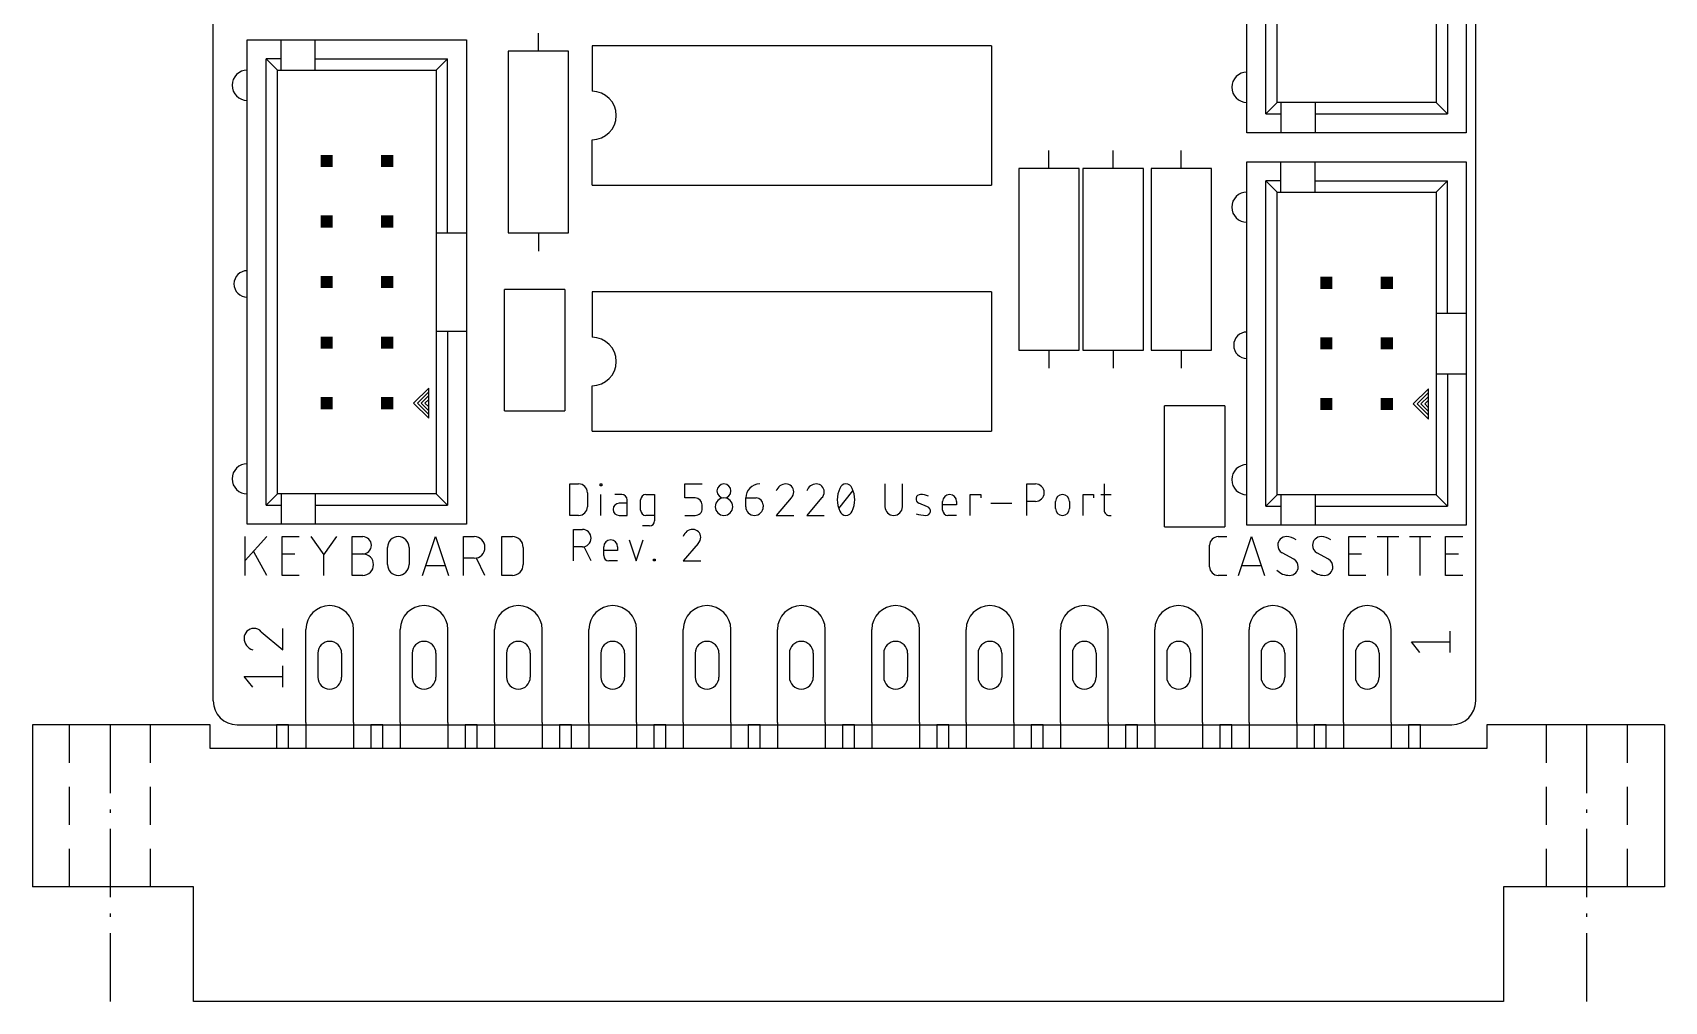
# Model space of a CAD drawing. Extents: x -7.6 to 60.9, y -11.6 to 66.7.
# Drawn here: x -7.6 to 60.9, y -11.6 to 29 of the extents above; entities that cross this region are included whole.
import ezdxf

# ---------------------------------------------------------------- set-up
doc = ezdxf.new("R2010")
doc.units = 0
for name, color, linetype in [('20', 30, 'CONTINUOUS'), ('21', 253, 'CONTINUOUS'), ('51', 253, 'CONTINUOUS')]:
    doc.layers.add(name, color=color, linetype=linetype)

# ---------------------------------------------------------------- blocks, each defined once
blk = doc.blocks.new('RECT')
blk.add_solid([(-0.5, -0.5), (0.5, -0.5), (-0.5, 0.5), (0.5, 0.5)])

msp = doc.modelspace()

# ---------------------------------------------------------------- linework, layer by layer
at = {"layer": '20'}
for p, q in [((0, 1), (0, 54)), ((53, 1), (53, 54)), ((1, 0), (52, 0))]:
    msp.add_line(p, q, dxfattribs=at)
for centre, start, end in [((1, 1), 180, 270), ((52, 1), 270, 0)]:
    msp.add_arc(centre, 1, start, end, dxfattribs=at)
at = {"layer": '21'}
for p, q in [((43.3962, 24.84), (43.3962, 45.16)), ((44.19, 25.6337), (44.19, 44.3663)), ((44.6662, 26.11), (44.6662, 43.89)), ((51.3338, 32.9362), (51.3338, 26.11)), ((51.81, 32.9362), (51.81, 25.6337)), ((52.6038, 32.9362), (52.6038, 24.84)), ((13.6525, 28.2575), (13.6525, 29.0195)), ((1.4287, 8.4138), (1.4287, 28.7338)), ((1.4287, 28.7338), (2.8575, 28.7338)), ((2.8575, 28.7338), (4.2862, 28.7338)), ((2.8575, 27.9401), (2.8575, 28.7338)), ((4.2862, 28.7338), (10.6363, 28.7338)), ((4.2862, 27.9401), (4.2862, 28.7338)), ((10.6363, 28.7338), (10.6363, 20.6376)), ((12.3825, 28.2575), (12.3825, 20.6375)), ((14.9225, 28.2575), (12.3825, 28.2575)), ((14.9225, 20.6375), (14.9225, 28.2575)), ((32.6707, 28.4798), (15.9068, 28.4798)), ((15.9068, 28.4798), (15.9068, 26.5748)), ((32.6707, 28.4798), (32.6707, 22.6378)), ((2.2225, 9.2074), (2.2225, 27.9401)), ((2.8575, 27.9401), (2.2225, 27.9401)), ((2.6987, 27.4638), (2.2225, 27.9401)), ((2.6987, 9.6837), (2.6987, 27.4638)), ((2.6987, 27.4638), (2.8575, 27.4638)), ((2.8575, 27.4638), (2.8575, 27.9401)), ((2.8575, 27.4638), (4.2862, 27.4638)), ((4.2862, 27.4638), (4.2862, 27.9401)), ((4.2862, 27.9401), (9.8425, 27.9401)), ((4.2862, 27.4638), (9.3663, 27.4638)), ((9.3663, 27.4638), (9.8425, 27.9401)), ((9.3663, 27.4638), (9.3663, 20.6376)), ((9.8425, 20.6376), (9.8425, 27.9401)), ((44.19, 25.6337), (44.6662, 26.11)), ((44.825, 26.11), (44.6662, 26.11)), ((46.2537, 26.11), (44.825, 26.11)), ((44.825, 26.11), (44.825, 25.6337)), ((51.3338, 26.11), (46.2537, 26.11)), ((46.2537, 26.11), (46.2537, 25.6337)), ((51.81, 25.6337), (51.3338, 26.11)), ((44.19, 25.6337), (44.825, 25.6337)), ((44.825, 25.6337), (44.825, 24.84)), ((46.2537, 25.6337), (46.2537, 24.84)), ((46.2537, 25.6337), (51.81, 25.6337)), ((44.825, 24.84), (43.3962, 24.84)), ((46.2537, 24.84), (44.825, 24.84)), ((52.6038, 24.84), (46.2537, 24.84)), ((15.9068, 22.6378), (15.9068, 24.5428)), ((35.0838, 23.3362), (35.0838, 24.0983)), ((37.7825, 23.3362), (37.7825, 24.0983)), ((40.64, 23.3362), (40.64, 24.0983)), ((33.8137, 23.3362), (33.8137, 15.7163)), ((36.3538, 23.3362), (33.8137, 23.3362)), ((36.3538, 15.7163), (36.3538, 23.3362)), ((36.5125, 23.3362), (36.5125, 15.7163)), ((39.0525, 23.3362), (36.5125, 23.3362)), ((39.0525, 15.7163), (39.0525, 23.3362)), ((39.37, 23.3362), (39.37, 15.7163)), ((41.91, 23.3362), (39.37, 23.3362)), ((41.91, 15.7163), (41.91, 23.3362)), ((43.3962, 8.38), (43.3962, 23.62)), ((43.3962, 23.62), (44.825, 23.62)), ((44.825, 23.62), (46.2537, 23.62)), ((44.825, 22.8263), (44.825, 23.62)), ((46.2537, 23.62), (52.6038, 23.62)), ((46.2537, 22.8263), (46.2537, 23.62)), ((52.6038, 23.62), (52.6038, 17.27)), ((15.9068, 22.6378), (32.6707, 22.6378)), ((44.19, 9.1737), (44.19, 22.8263)), ((44.825, 22.8263), (44.19, 22.8263)), ((44.6662, 22.35), (44.19, 22.8263)), ((44.825, 22.35), (44.825, 22.8263)), ((46.2537, 22.35), (46.2537, 22.8263)), ((46.2537, 22.8263), (51.81, 22.8263)), ((51.3338, 22.35), (51.81, 22.8263)), ((51.81, 17.27), (51.81, 22.8263)), ((44.6662, 9.65), (44.6662, 22.35)), ((44.6662, 22.35), (44.825, 22.35)), ((44.825, 22.35), (46.2537, 22.35)), ((46.2537, 22.35), (51.3338, 22.35)), ((51.3338, 22.35), (51.3338, 17.27)), ((9.3663, 20.6376), (9.3663, 16.5099)), ((9.3663, 20.6376), (9.8425, 20.6376)), ((9.8425, 20.6376), (10.6363, 20.6376)), ((10.6363, 20.6376), (10.6363, 16.5099)), ((12.3825, 20.6375), (14.9225, 20.6375)), ((13.6525, 20.6375), (13.6525, 19.8755)), ((12.2238, 13.1763), (12.2238, 18.2563)), ((14.7637, 18.2563), (12.2238, 18.2563)), ((14.7637, 18.2563), (14.7637, 13.1763)), ((32.6707, 18.161), (15.9068, 18.161)), ((15.9068, 18.161), (15.9068, 16.256)), ((32.6707, 18.161), (32.6707, 12.319)), ((51.3338, 17.27), (51.3338, 14.73)), ((51.3338, 17.27), (51.81, 17.27)), ((51.81, 17.27), (52.6038, 17.27)), ((52.6038, 17.27), (52.6038, 14.73)), ((9.3663, 16.5099), (9.3663, 9.6837)), ((9.3663, 16.5099), (9.8425, 16.5099)), ((9.8425, 16.5099), (10.6363, 16.5099)), ((9.8425, 16.5099), (9.8425, 9.2074)), ((10.6363, 16.5099), (10.6363, 8.4138)), ((33.8137, 15.7163), (36.3538, 15.7163)), ((35.0838, 15.7163), (35.0838, 14.9543)), ((36.5125, 15.7163), (39.0525, 15.7163)), ((37.7825, 15.7163), (37.7825, 14.9543)), ((39.37, 15.7163), (41.91, 15.7163)), ((40.64, 15.7163), (40.64, 14.9543)), ((51.3338, 14.73), (51.3338, 9.65)), ((51.3338, 14.73), (51.81, 14.73)), ((51.81, 14.73), (52.6038, 14.73)), ((51.81, 14.73), (51.81, 9.1737)), ((52.6038, 14.73), (52.6038, 8.38)), ((9.0487, 14.1288), (8.4137, 13.4938)), ((9.0487, 13.97), (8.5725, 13.4938)), ((9.0487, 13.8113), (8.7312, 13.4938)), ((9.0487, 13.97), (9.0487, 14.1288)), ((9.0487, 13.8113), (9.0487, 13.97)), ((9.0487, 13.6524), (9.0487, 13.8113)), ((15.9068, 12.319), (15.9068, 14.224)), ((51.0162, 14.095), (50.3812, 13.46)), ((51.0162, 13.9362), (50.54, 13.46)), ((51.0162, 13.7775), (50.6987, 13.46)), ((51.0162, 13.9362), (51.0162, 14.095)), ((51.0162, 13.7775), (51.0162, 13.9362)), ((51.0162, 13.6187), (51.0162, 13.7775)), ((8.4137, 13.4938), (9.0487, 12.8588)), ((8.5725, 13.4938), (9.0487, 13.0175)), ((8.7312, 13.4938), (9.0487, 13.1763)), ((9.0487, 13.6524), (8.89, 13.4938)), ((8.89, 13.4938), (9.0487, 13.335)), ((9.0487, 13.335), (9.0487, 13.6524)), ((9.0487, 13.1763), (9.0487, 13.335)), ((9.0487, 13.0175), (9.0487, 13.1763)), ((9.0487, 12.8588), (9.0487, 13.0175)), ((12.2238, 13.1763), (14.7637, 13.1763)), ((39.9312, 8.3), (39.9312, 13.38)), ((42.4713, 13.38), (39.9312, 13.38)), ((42.4713, 13.38), (42.4713, 8.3)), ((50.3812, 13.46), (51.0162, 12.825)), ((50.54, 13.46), (51.0162, 12.9837)), ((50.6987, 13.46), (51.0162, 13.1425)), ((51.0162, 13.6187), (50.8575, 13.46)), ((50.8575, 13.46), (51.0162, 13.3012)), ((51.0162, 13.3012), (51.0162, 13.6187)), ((51.0162, 13.1425), (51.0162, 13.3012)), ((51.0162, 12.9837), (51.0162, 13.1425)), ((51.0162, 12.825), (51.0162, 12.9837)), ((15.9068, 12.319), (32.6707, 12.319)), ((2.2225, 9.2074), (2.6987, 9.6837)), ((2.8575, 9.6837), (2.6987, 9.6837)), ((4.2862, 9.6837), (2.8575, 9.6837)), ((2.8575, 9.6837), (2.8575, 9.2074)), ((9.3663, 9.6837), (4.2862, 9.6837)), ((4.2862, 9.6837), (4.2862, 9.2074)), ((9.8425, 9.2074), (9.3663, 9.6837)), ((14.9733, 8.782), (14.9733, 10.1029)), ((14.9733, 10.1029), (15.3402, 10.1029)), ((15.7071, 9.736), (15.7071, 9.1489)), ((16.2423, 10.0295), (16.2423, 10.1029)), ((16.2423, 10.1029), (16.3157, 10.1029)), ((16.3157, 10.0295), (16.2423, 10.0295)), ((16.279, 8.782), (16.279, 9.6626)), ((16.3157, 10.1029), (16.3157, 10.0295)), ((17.1569, 9.6626), (16.8634, 9.6626)), ((18.1623, 9.6626), (18.5291, 9.6626)), ((18.5291, 9.6626), (18.5291, 8.5619)), ((19.7952, 9.5158), (19.7952, 10.1029)), ((19.7952, 10.1029), (20.529, 10.1029)), ((26.2694, 9.0756), (26.8564, 9.8093)), ((28.2016, 10.1029), (28.2016, 9.1489)), ((28.9354, 9.1489), (28.9354, 10.1029)), ((31.7811, 8.782), (31.7811, 9.6626)), ((31.7811, 9.6626), (32.2214, 9.6626)), ((32.2214, 9.6626), (32.2214, 9.5158)), ((34.1509, 8.782), (34.1509, 10.1029)), ((34.1509, 10.1029), (34.5178, 10.1029)), ((36.5177, 8.782), (36.5177, 9.6626)), ((36.5177, 9.6626), (36.958, 9.6626)), ((36.958, 9.6626), (36.958, 9.5158)), ((37.257, 9.6626), (37.6973, 9.6626)), ((37.4037, 10.1029), (37.4037, 9.0022)), ((44.19, 9.1737), (44.6662, 9.65)), ((44.825, 9.65), (44.6662, 9.65)), ((46.2537, 9.65), (44.825, 9.65)), ((44.825, 9.65), (44.825, 9.1737)), ((51.3338, 9.65), (46.2537, 9.65)), ((46.2537, 9.65), (46.2537, 9.1737)), ((51.81, 9.1737), (51.3338, 9.65)), ((2.2225, 9.2074), (2.8575, 9.2074)), ((2.8575, 9.2074), (2.8575, 8.4138)), ((4.2862, 9.2074), (4.2862, 8.4138)), ((4.2862, 9.2074), (9.8425, 9.2074)), ((17.377, 9.2957), (17.0468, 9.2957)), ((17.377, 8.782), (17.377, 9.4425)), ((17.9421, 9.0022), (17.9421, 9.4425)), ((20.2355, 9.5158), (19.7952, 9.5158)), ((20.529, 9.0756), (20.529, 9.2223)), ((22.3555, 9.5158), (22.7958, 9.5158)), ((22.3555, 9.1489), (22.3555, 9.5158)), ((23.0893, 9.2223), (23.0893, 9.1489)), ((24.2594, 9.5158), (23.6357, 8.782)), ((25.5396, 9.5158), (24.9159, 8.782)), ((29.9894, 9.1489), (29.6225, 9.2957)), ((30.6219, 9.0022), (30.6219, 9.3691)), ((31.2089, 9.2223), (30.6219, 9.2223)), ((31.2089, 9.3691), (31.2089, 9.2223)), ((32.6514, 9.2957), (33.532, 9.2957)), ((34.5178, 9.3691), (34.1509, 9.3691)), ((35.3585, 9.0756), (35.3585, 9.3691)), ((35.9455, 9.3691), (35.9455, 9.0756)), ((44.19, 9.1737), (44.825, 9.1737)), ((44.825, 9.1737), (44.825, 8.38)), ((46.2537, 9.1737), (46.2537, 8.38)), ((46.2537, 9.1737), (51.81, 9.1737)), ((2.8575, 8.4138), (1.4287, 8.4138)), ((4.2862, 8.4138), (2.8575, 8.4138)), ((10.6363, 8.4138), (4.2862, 8.4138)), ((15.3402, 8.782), (14.9733, 8.782)), ((17.0468, 8.782), (17.377, 8.782)), ((18.309, 8.3418), (18.0155, 8.3418)), ((18.5291, 8.782), (18.1623, 8.782)), ((19.7952, 8.782), (20.2355, 8.782)), ((23.6357, 8.782), (24.3695, 8.782)), ((24.9159, 8.782), (25.6496, 8.782)), ((31.2089, 8.782), (30.8421, 8.782)), ((37.6239, 8.782), (37.6973, 8.782)), ((39.9312, 8.3), (42.4713, 8.3)), ((44.825, 8.38), (43.3962, 8.38)), ((46.2537, 8.38), (44.825, 8.38)), ((52.6038, 8.38), (46.2537, 8.38)), ((1.3462, 6.2675), (1.3462, 7.8931)), ((2.2493, 7.8931), (1.3462, 6.8996)), ((2.8912, 6.2675), (2.8912, 7.8931)), ((2.8912, 7.8931), (3.6137, 7.8931)), ((4.1005, 7.8931), (4.6424, 7.1254)), ((4.6424, 7.1254), (5.1843, 7.8931)), ((5.8272, 6.2675), (5.8272, 7.8931)), ((5.8272, 7.8931), (6.2787, 7.8931)), ((8.7899, 6.2675), (9.3318, 7.8931)), ((9.3318, 7.8931), (9.8736, 6.2675)), ((10.5046, 6.2675), (10.5046, 7.8931)), ((10.5046, 7.8931), (10.9561, 7.8931)), ((12.1107, 6.2675), (12.1107, 7.8931)), ((12.1107, 7.8931), (12.5622, 7.8931)), ((15.1321, 6.8771), (15.1321, 8.1979)), ((15.1321, 8.1979), (15.4989, 8.1979)), ((17.4592, 7.7576), (17.7527, 6.8771)), ((17.7527, 6.8771), (18.0463, 7.7576)), ((20.3565, 7.6108), (19.7328, 6.8771)), ((42.1887, 7.8931), (42.5499, 7.8931)), ((43.0437, 6.2675), (43.5856, 7.8931)), ((43.5856, 7.8931), (44.1274, 6.2675)), ((47.67, 6.2675), (47.67, 7.8931)), ((47.67, 7.8931), (48.3925, 7.8931)), ((48.8655, 7.8931), (49.7686, 7.8931)), ((49.317, 6.2675), (49.317, 7.8931)), ((50.2202, 7.8931), (51.1233, 7.8931)), ((50.6717, 6.2675), (50.6717, 7.8931)), ((51.7342, 6.2675), (51.7342, 7.8931)), ((51.7342, 7.8931), (52.4567, 7.8931)), ((2.2493, 6.2675), (1.7074, 7.2609)), ((2.8912, 7.1706), (3.4331, 7.1706)), ((4.6424, 6.2675), (4.6424, 7.1254)), ((5.8272, 7.1706), (6.2787, 7.1706)), ((7.3171, 6.719), (7.3171, 7.4415)), ((8.2202, 7.4415), (8.2202, 6.719)), ((10.9561, 6.9899), (10.5046, 6.9899)), ((11.4077, 6.2675), (11.0465, 6.9899)), ((13.0138, 7.4415), (13.0138, 6.719)), ((15.4989, 7.4641), (15.1321, 7.4641)), ((15.8658, 6.8771), (15.5723, 7.4641)), ((16.3924, 7.0972), (16.3924, 7.4641)), ((16.9795, 7.3173), (16.3924, 7.3173)), ((16.9795, 6.8771), (16.6126, 6.8771)), ((16.9795, 7.4641), (16.9795, 7.3173)), ((18.4842, 6.8771), (18.4842, 6.9504)), ((18.4842, 6.9504), (18.5575, 6.9504)), ((18.5575, 6.8771), (18.4842, 6.8771)), ((18.5575, 6.9504), (18.5575, 6.8771)), ((19.7328, 6.8771), (20.4666, 6.8771)), ((41.8274, 6.6287), (41.8274, 7.5318)), ((45.3675, 6.9448), (44.8708, 7.2157)), ((46.8264, 6.9448), (46.3297, 7.2157)), ((47.67, 7.1706), (48.2119, 7.1706)), ((51.7342, 7.1706), (52.276, 7.1706)), ((3.6137, 6.2675), (2.8912, 6.2675)), ((6.2787, 6.2675), (5.8272, 6.2675)), ((9.7382, 6.6739), (8.9254, 6.6739)), ((12.5622, 6.2675), (12.1107, 6.2675)), ((42.5499, 6.2675), (42.1887, 6.2675)), ((43.992, 6.6739), (43.1792, 6.6739)), ((48.3925, 6.2675), (47.67, 6.2675)), ((52.4567, 6.2675), (51.7342, 6.2675)), ((2.0207, 3.907), (2.9238, 3.1393)), ((2.9238, 3.1393), (2.9238, 4.0424)), ((50.6594, 3.0287), (50.2982, 3.4803)), ((50.2982, 3.4803), (51.9238, 3.4803)), ((51.9238, 3.0287), (51.9238, 3.9318)), ((2.9238, 1.5762), (2.9238, 2.4793)), ((1.6594, 1.5762), (1.2982, 2.0278)), ((1.2982, 2.0278), (2.9238, 2.0278)), ((-7.58, 0), (-7.58, -6.8)), ((-6.03, 0), (-7.58, 0)), ((-4.33, 0), (-6.03, 0)), ((-6.03, -1.6), (-6.03, 0)), ((-2.63, 0), (-4.33, 0)), ((-4.33, 0), (-4.33, -2.8667)), ((-0.13, 0), (-2.63, 0)), ((-2.63, -1.6), (-2.63, 0)), ((-0.13, -1), (-0.13, 0)), ((3.16, 0), (2.66, 0)), ((2.66, 0), (2.66, -1)), ((3.16, -1), (3.16, 0)), ((3.89, 0.1), (3.89, -1)), ((5.89, 0.1), (5.89, -1)), ((7.12, 0), (6.62, 0)), ((6.62, 0), (6.62, -1)), ((7.12, -1), (7.12, 0)), ((7.85, 0.1), (7.85, -1)), ((9.85, 0.1), (9.85, -1)), ((11.08, 0), (10.58, 0)), ((10.58, 0), (10.58, -1)), ((11.08, -1), (11.08, 0)), ((11.81, 0.1), (11.81, -1)), ((13.81, 0.1), (13.81, -1)), ((15.04, 0), (14.54, 0)), ((14.54, 0), (14.54, -1)), ((15.04, -1), (15.04, 0)), ((15.77, 0.1), (15.77, -1)), ((17.77, 0.1), (17.77, -1)), ((19, 0), (18.5, 0)), ((18.5, 0), (18.5, -1)), ((19, -1), (19, 0)), ((19.73, 0.1), (19.73, -1)), ((21.73, 0.1), (21.73, -1)), ((22.96, 0), (22.46, 0)), ((22.46, 0), (22.46, -1)), ((22.96, -1), (22.96, 0)), ((23.69, 0.1), (23.69, -1)), ((25.69, 0.1), (25.69, -1)), ((26.92, 0), (26.42, 0)), ((26.42, 0), (26.42, -1)), ((26.92, -1), (26.92, 0)), ((27.65, 0.1), (27.65, -1)), ((29.65, 0.1), (29.65, -1)), ((30.88, 0), (30.38, 0)), ((30.38, 0), (30.38, -1)), ((30.88, -1), (30.88, 0)), ((31.61, 0.1), (31.61, -1)), ((33.61, 0.1), (33.61, -1)), ((34.84, 0), (34.34, 0)), ((34.34, 0), (34.34, -1)), ((34.84, -1), (34.84, 0)), ((35.57, 0.1), (35.57, -1)), ((37.57, 0.1), (37.57, -1)), ((38.8, 0), (38.3, 0)), ((38.3, 0), (38.3, -1)), ((38.8, -1), (38.8, 0)), ((39.53, 0.1), (39.53, -1)), ((41.53, 0.1), (41.53, -1)), ((42.76, 0), (42.26, 0)), ((42.26, 0), (42.26, -1)), ((42.76, -1), (42.76, 0)), ((43.49, 0.1), (43.49, -1)), ((45.49, 0.1), (45.49, -1)), ((46.72, 0), (46.22, 0)), ((46.22, 0), (46.22, -1)), ((46.72, -1), (46.72, 0)), ((47.45, 0.1), (47.45, -1)), ((49.45, 0.1), (49.45, -1)), ((50.68, 0), (50.18, 0)), ((50.18, 0), (50.18, -1)), ((50.68, -1), (50.68, 0)), ((55.97, 0), (53.47, 0)), ((53.47, 0), (53.47, -1)), ((57.67, 0), (55.97, 0)), ((55.97, -1.6), (55.97, 0)), ((59.37, 0), (57.67, 0)), ((57.67, -2.8667), (57.67, 0)), ((60.92, 0), (59.37, 0)), ((59.37, -1.6), (59.37, 0)), ((60.92, 0), (60.92, -6.8)), ((53.47, -1), (-0.13, -1)), ((-6.03, -4.2), (-6.03, -2.6)), ((-2.63, -4.2), (-2.63, -2.6)), ((55.97, -4.2), (55.97, -2.6)), ((59.37, -4.2), (59.37, -2.6)), ((-4.33, -3.548), (-4.33, -3.6853)), ((57.67, -3.6853), (57.67, -3.548)), ((-4.33, -4.3667), (-4.33, -7.2333)), ((57.67, -7.2333), (57.67, -4.3667)), ((-6.03, -6.8), (-6.03, -5.2)), ((-2.63, -6.8), (-2.63, -5.2)), ((55.97, -6.8), (55.97, -5.2)), ((59.37, -6.8), (59.37, -5.2)), ((-6.03, -6.8), (-7.58, -6.8)), ((-2.63, -6.8), (-6.03, -6.8)), ((-0.83, -6.8), (-2.63, -6.8)), ((-0.83, -11.6), (-0.83, -6.8)), ((55.97, -6.8), (54.17, -6.8)), ((54.17, -6.8), (54.17, -11.6)), ((59.37, -6.8), (55.97, -6.8)), ((60.92, -6.8), (59.37, -6.8)), ((-4.33, -7.9147), (-4.33, -8.052)), ((57.67, -8.052), (57.67, -7.9147)), ((-4.33, -8.7333), (-4.33, -11.6)), ((57.67, -11.6), (57.67, -8.7333)), ((54.17, -11.6), (-0.83, -11.6))]:
    msp.add_line(p, q, dxfattribs=at)
for centre, radius, start, end in [((1.4287, 26.8288), 0.635, 90, 270), ((43.3962, 26.745), 0.635, 90, 270), ((15.9068, 25.5587), 1.016, 270, 90), ((43.3962, 21.715), 0.635, 90, 270), ((1.4287, 18.4944), 0.5556, 90, 270), ((43.3962, 15.9207), 0.5556, 90, 270), ((15.9068, 15.24), 1.016, 270, 90), ((1.4287, 10.3187), 0.635, 90, 270), ((43.3962, 10.285), 0.635, 90, 270), ((15.3402, 9.736), 0.3669, 0, 90), ((17.1569, 9.4425), 0.2201, 0, 90), ((18.1623, 9.4425), 0.2201, 90, 180), ((21.4423, 9.8093), 0.2935, 0, 180), ((21.4423, 9.8093), 0.2935, 180, 0), ((22.9426, 9.5158), 0.587, 90.0003, 180), ((24.0393, 9.6786), 0.4242, 89.9999, 162.0555), ((24.0393, 9.7727), 0.3302, 0, 90), ((24.0148, 9.7727), 0.3547, 313.6037, 360), ((25.3194, 9.6786), 0.4242, 89.9999, 162.0555), ((25.3194, 9.7727), 0.3302, 0, 90), ((25.295, 9.7727), 0.3547, 313.6037, 360), ((27.2844, 9.4425), 1.0884, 154.0108, 180.0001), ((26.5629, 9.8314), 0.2715, 90.0001, 161.0754), ((26.5629, 9.8314), 0.2715, 18.9239, 89.9999), ((25.8414, 9.4425), 1.0884, 359.9999, 25.9892), ((29.6932, 9.4723), 0.1903, 89.1812, 248.1987), ((29.684, 8.8294), 0.8333, 65.7611, 89.1812), ((30.9154, 9.3691), 0.2935, 0, 180), ((34.5178, 9.736), 0.3669, 270, 90), ((35.652, 9.3691), 0.2935, 0, 180), ((15.3402, 9.1489), 0.3669, 270, 0), ((17.0468, 9.0389), 0.2568, 90, 270), ((18.1623, 9.0022), 0.2201, 180, 270), ((20.2355, 9.2223), 0.2935, 0, 90), ((20.2355, 9.0756), 0.2935, 270, 0.0006), ((21.4423, 9.1489), 0.3669, 0, 180), ((21.4423, 9.1489), 0.3669, 180, 0), ((22.7224, 9.1489), 0.3669, 180, 0), ((22.7958, 9.2223), 0.2935, 0, 90), ((27.2845, 9.4425), 1.0884, 180, 205.989), ((26.5629, 9.0536), 0.2715, 198.925, 269.9998), ((26.5629, 9.0535), 0.2715, 269.9999, 341.0753), ((25.8413, 9.4425), 1.0885, 334.011, 360), ((28.5685, 9.1489), 0.3669, 180, 0), ((29.9188, 8.9723), 0.1903, 269.1812, 68.1987), ((30.8421, 9.0022), 0.2201, 180, 270), ((35.652, 9.0756), 0.2935, 180, 0), ((37.6239, 9.0022), 0.2201, 180, 270.0008), ((18.309, 8.5619), 0.2201, 270.0008, 0), ((29.9338, 10.0264), 1.2445, 250.2099, 269.1812), ((6.2787, 7.5318), 0.3612, 270, 90), ((7.7686, 7.4415), 0.4516, 0, 180), ((10.9561, 7.4415), 0.4516, 270, 90), ((12.5622, 7.4415), 0.4516, 0, 90), ((15.4989, 7.831), 0.3669, 270, 90), ((16.6859, 7.4641), 0.2935, 0, 180), ((20.1364, 7.7736), 0.4242, 89.9999, 162.0555), ((20.1364, 7.8677), 0.3302, 0, 90), ((20.1119, 7.8677), 0.3547, 313.6037, 360), ((42.1887, 7.5318), 0.3612, 90.0005, 180), ((45.0514, 7.5318), 0.3612, 89.9995, 180), ((45.0514, 7.2157), 0.6773, 53.1301, 89.9995), ((46.5103, 7.5318), 0.3612, 89.9995, 180), ((46.5103, 7.2157), 0.6773, 53.1301, 89.9995), ((6.2787, 6.719), 0.4516, 270, 90), ((16.6126, 7.0972), 0.2201, 180, 270), ((45.0571, 7.5318), 0.3669, 179.9998, 239.49), ((45.1812, 6.6287), 0.3669, 0, 59.4898), ((46.516, 7.5318), 0.3669, 179.9998, 239.49), ((46.6402, 6.6287), 0.3669, 0, 59.4898), ((7.7686, 6.719), 0.4516, 180, 0), ((12.5622, 6.719), 0.4516, 269.9996, 0), ((42.1887, 6.6287), 0.3612, 180, 270), ((45.1869, 7.0306), 0.7631, 224.7608, 269.9999), ((45.1869, 6.6287), 0.3612, 270, 0), ((46.6458, 7.0306), 0.7631, 224.7608, 269.9999), ((46.6458, 6.6287), 0.3612, 270, 0), ((1.7046, 3.636), 0.4064, 90, 180), ((1.8203, 3.636), 0.5221, 180.0001, 252.0552), ((1.7046, 3.6059), 0.4365, 43.6033, 90)]:
    msp.add_arc(centre, radius, start, end, dxfattribs=at)
at = {"layer": '51'}
for p, q in [((3.89, 0.1), (3.89, 4)), ((5.89, 0.1), (5.89, 4)), ((7.85, 0.1), (7.85, 4)), ((9.85, 0.1), (9.85, 4)), ((11.81, 0.1), (11.81, 4)), ((13.81, 0.1), (13.81, 4)), ((15.77, 0.1), (15.77, 4)), ((17.77, 0.1), (17.77, 4)), ((19.73, 0.1), (19.73, 4)), ((21.73, 0.1), (21.73, 4)), ((23.69, 0.1), (23.69, 4)), ((25.69, 0.1), (25.69, 4)), ((27.65, 0.1), (27.65, 4)), ((29.65, 0.1), (29.65, 4)), ((31.61, 0.1), (31.61, 4)), ((33.61, 0.1), (33.61, 4)), ((35.57, 0.1), (35.57, 4)), ((37.57, 0.1), (37.57, 4)), ((39.53, 0.1), (39.53, 4)), ((41.53, 0.1), (41.53, 4)), ((43.49, 0.1), (43.49, 4)), ((45.49, 0.1), (45.49, 4)), ((47.45, 0.1), (47.45, 4)), ((49.45, 0.1), (49.45, 4)), ((4.39, 3), (4.39, 2)), ((5.39, 3), (5.39, 2)), ((8.35, 3), (8.35, 2)), ((9.35, 3), (9.35, 2)), ((12.31, 3), (12.31, 2)), ((13.31, 3), (13.31, 2)), ((16.27, 3), (16.27, 2)), ((17.27, 3), (17.27, 2)), ((20.23, 3), (20.23, 2)), ((21.23, 3), (21.23, 2)), ((24.19, 3), (24.19, 2)), ((25.19, 3), (25.19, 2)), ((28.15, 3), (28.15, 2)), ((29.15, 3), (29.15, 2)), ((32.11, 3), (32.11, 2)), ((33.11, 3), (33.11, 2)), ((36.07, 3), (36.07, 2)), ((37.07, 3), (37.07, 2)), ((40.03, 3), (40.03, 2)), ((41.03, 3), (41.03, 2)), ((43.99, 3), (43.99, 2)), ((44.99, 3), (44.99, 2)), ((47.95, 3), (47.95, 2)), ((48.95, 3), (48.95, 2))]:
    msp.add_line(p, q, dxfattribs=at)
for centre, radius, start, end in [((4.89, 4), 1, 0, 180), ((8.85, 4), 1, 0, 180), ((12.81, 4), 1, 0, 180), ((16.77, 4), 1, 0, 180), ((20.73, 4), 1, 0, 180), ((24.69, 4), 1, 0, 180), ((28.65, 4), 1, 0, 180), ((32.61, 4), 1, 0, 180), ((36.57, 4), 1, 0, 180), ((40.53, 4), 1, 0, 180), ((44.49, 4), 1, 0, 180), ((48.45, 4), 1, 0, 180), ((4.89, 3), 0.5, 0, 180), ((8.85, 3), 0.5, 0, 180), ((12.81, 3), 0.5, 0, 180), ((16.77, 3), 0.5, 0, 180), ((20.73, 3), 0.5, 0, 180), ((24.69, 3), 0.5, 0, 180), ((28.65, 3), 0.5, 0, 180), ((32.61, 3), 0.5, 0, 180), ((36.57, 3), 0.5, 0, 180), ((40.53, 3), 0.5, 0, 180), ((44.49, 3), 0.5, 0, 180), ((48.45, 3), 0.5, 0, 180), ((4.89, 2), 0.5, 180, 0), ((8.85, 2), 0.5, 180, 0), ((12.81, 2), 0.5, 180, 0), ((16.77, 2), 0.5, 180, 0), ((20.73, 2), 0.5, 180, 0), ((24.69, 2), 0.5, 180, 0), ((28.65, 2), 0.5, 180, 0), ((32.61, 2), 0.5, 180, 0), ((36.57, 2), 0.5, 180, 0), ((40.53, 2), 0.5, 180, 0), ((44.49, 2), 0.5, 180, 0), ((48.45, 2), 0.5, 180, 0)]:
    msp.add_arc(centre, radius, start, end, dxfattribs=at)

# ---------------------------------------------------------------- block references
at = {"layer": '51', "xscale": 0.508, "yscale": 0.508, "rotation": 90}
for p in [(4.7625, 23.6538), (7.3025, 23.6538), (4.7625, 21.1137), (7.3025, 21.1137), (4.7625, 18.5738), (7.3025, 18.5738), (46.73, 18.54), (49.27, 18.54), (4.7625, 16.0338), (7.3025, 16.0338), (46.73, 16), (49.27, 16), (4.7625, 13.4938), (7.3025, 13.4938), (46.73, 13.46), (49.27, 13.46)]:
    msp.add_blockref('RECT', p, dxfattribs=at)

doc.saveas('drawing.dxf')
